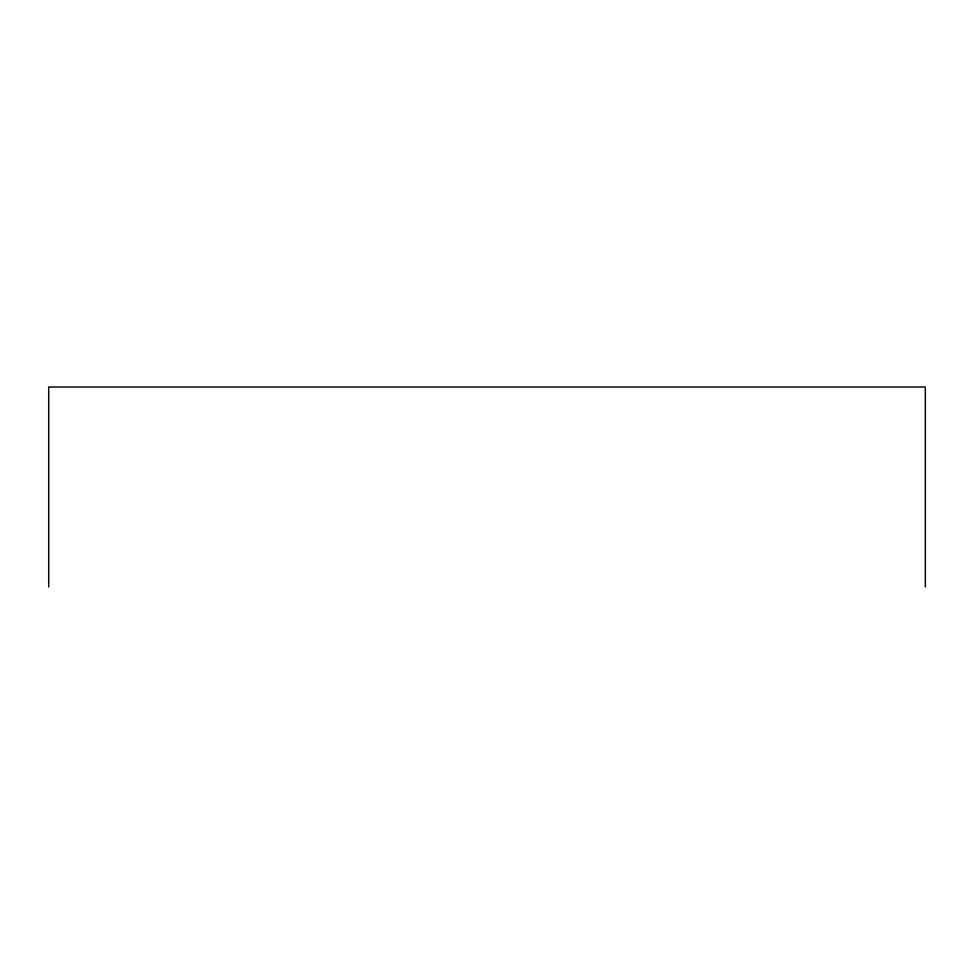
<?xml version="1.0" encoding="UTF-8"?>
<svg xmlns="http://www.w3.org/2000/svg" width="974" height="974" viewBox="0 0 974 974"><rect width="100%" height="100%" fill="white"/><g stroke="black" fill="none" stroke-linecap="round" stroke-linejoin="round"><path stroke-width="1.46" d="M925.3 586.981L925.3 387.019L48.7 387.019L48.7 586.981"/></g></svg>
